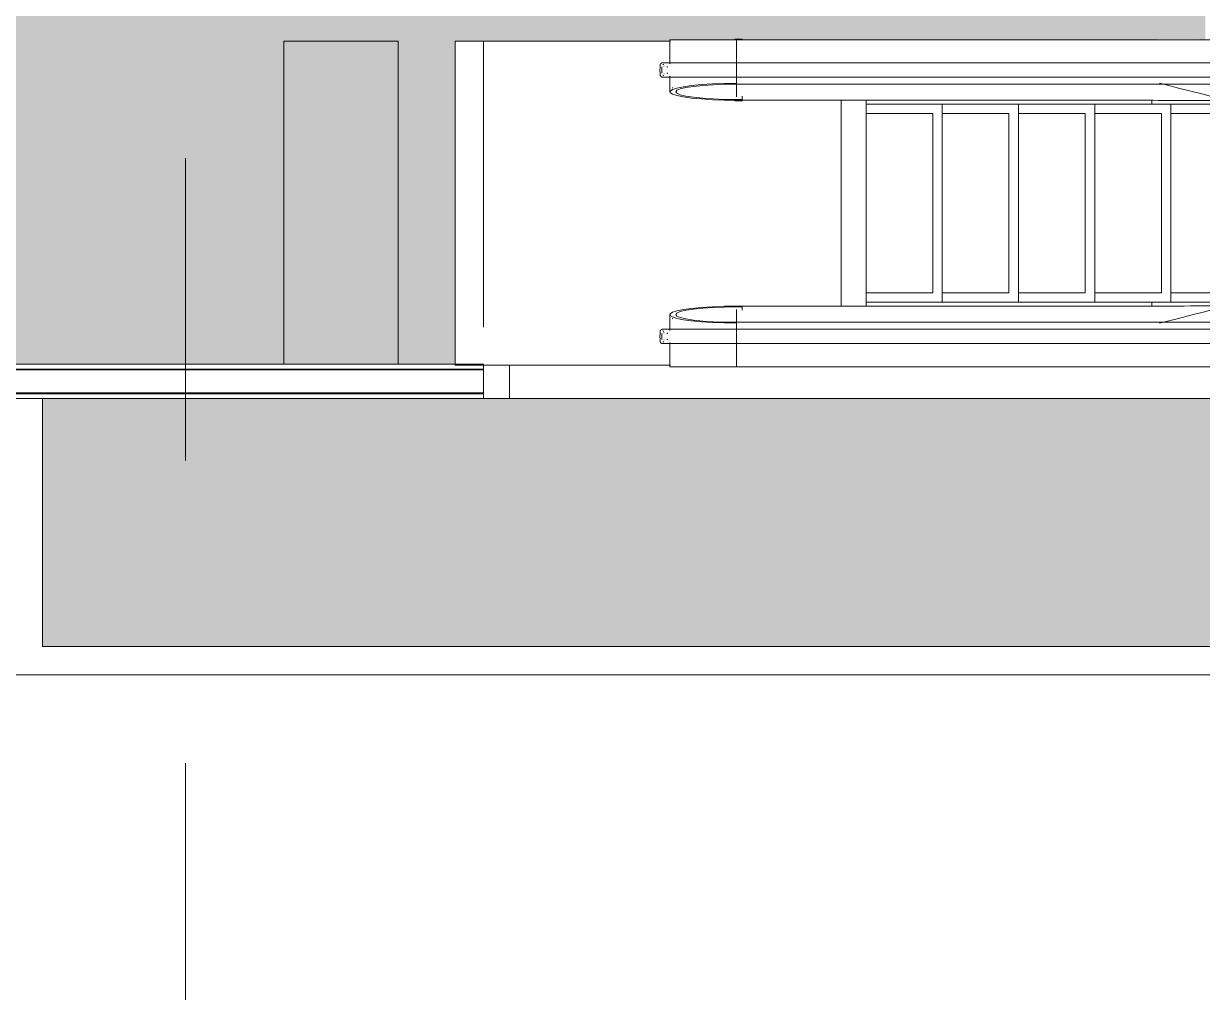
# Model space of a CAD drawing. Header units: metres. Extents: x -201 to 705, y -63 to 42.
# Drawn here: x 378.57 to 384.76, y -23.82 to -18.73 of the extents above; entities that cross this region are included whole.
import ezdxf

# ---------------------------------------------------------------- set-up
doc = ezdxf.new("R2010")
doc.units = ezdxf.units.M
doc.linetypes.add('Dash', pattern=[3, 1.5, -1.5])
doc.linetypes.add('Grid Line', pattern=[11.1125, 6.35, -1.5875, 1.5875, -1.5875])
for name, color, linetype, lineweight in [('A-----NPP', 7, 'Continuous', 9), ('A_AREA', 7, 'Continuous', 9), ('A_GRID', 7, 'Continuous', 9), ('A_HATCH', 7, 'Continuous', 9), ('A_RC', 7, 'Continuous', 9), ('A_WALL', 7, 'Continuous', 9), ('G-PLANOTM', 7, 'Continuous', 9)]:
    doc.layers.add(name, color=color, linetype=linetype, lineweight=lineweight)

# ---------------------------------------------------------------- blocks, each defined once
blk = doc.blocks.new('IC-TKN-M7-S22-000-10-A1-32-K-T-6C-200_rvt-2-_7_76 _10_76_ BİLET HOLÜ _FFL__ANAHTAR PLAN')
at = {"layer": 'A_HATCH', "true_color": 0x787878}
h = blk.add_hatch(dxfattribs=at)
h.set_pattern_fill('FP_3', color=8, style=0, pattern_type=2)
h.set_pattern_definition([(45, (0, 0), (-0.442274, 0.442274), []), (45, (0.4423, 0), (-0.442274, 0.442274), [0.31274, -0.15637])])
h.paths.add_polyline_path([(-55.3845, -22), (5.2, -22), (5.2, -20.7), (-55.75, -20.7), (-55.75, -22), (-55.386, -22)])
at = {"layer": 'A-----NPP'}
for p, q in [((-76.2895, -22.15), (-55.3845, -22.15)), ((-55.3845, -22.15), (6.65, -22.15))]:
    blk.add_line(p, q, dxfattribs=at)
at = {"layer": 'A_RC'}
blk.add_line((-53.3, -20.7), (-53.3, -20.525), dxfattribs=at)
at = {"layer": 'A_WALL', "lineweight": 18}
for p, q in [((5.2, -20.7), (-55.75, -20.7)), ((-55.75, -20.7), (-55.75, -22)), ((-55.75, -22), (5.2, -22))]:
    blk.add_line(p, q, dxfattribs=at)
blk = doc.blocks.new('D1010_30_Yürüyen Merdiven_1802mm - 4 Basamak - 18_02m - Yürüyen Merdiven_1802mm - 4 Basamak - 18_02m-3960328-_7_76 _10_76_ BİLET HOLÜ _FFL__ANAHTAR PLAN')
at = {"layer": 'G-PLANOTM'}
for p, q in [((-0.82, -15.6784), (-0.82, -16.0308)), ((-0.77, -16.0308), (-0.77, -15.6809)), ((0.17, -15.6809), (0.17, -16.0308)), ((0.22, -16.0308), (0.22, -15.6784)), ((-1.1579, -16.5336), (-1.1579, -15.7702)), ((-0.9249, -16.5336), (-0.9249, -15.7557)), ((0.3249, -15.7557), (0.3249, -16.5336)), ((0.5579, -15.7702), (0.5579, -16.5336)), ((-0.82, -16.0308), (-0.82, -16.4308)), ((-0.82, -16.0308), (-0.77, -16.0308)), ((-0.77, -16.0308), (0.17, -16.0308)), ((-0.77, -16.4308), (-0.77, -16.0809)), ((-0.77, -16.0809), (0.17, -16.0809)), ((0.17, -16.0308), (0.22, -16.0308)), ((0.17, -16.0809), (0.17, -16.4308)), ((0.22, -16.4308), (0.22, -16.0308)), ((-0.84, -16.1268), (-0.84, -16.1726)), ((-0.82, -16.1308), (-0.8399, -16.1308)), ((0.2399, -16.1308), (0.22, -16.1308)), ((0.24, -16.1731), (0.24, -16.1267)), ((-0.84, -16.2005), (-0.84, -16.5781)), ((0.24, -16.5781), (0.24, -16.2005)), ((0.22, -16.4308), (-0.82, -16.4308)), ((-0.82, -16.4308), (-0.82, -16.8308)), ((-0.82, -16.4308), (-0.77, -16.4308)), ((0.17, -16.4308), (0.22, -16.4308)), ((0.22, -16.8308), (0.22, -16.4308)), ((-0.77, -16.8308), (-0.77, -16.4809)), ((-0.77, -16.4809), (0.17, -16.4809)), ((0.17, -16.4809), (0.17, -16.8308)), ((-1.1579, -18.3109), (-1.1579, -16.5336)), ((-1.0365, -16.5336), (-1.0365, -18.3109)), ((-0.9615, -18.3109), (-0.9615, -16.5336)), ((-0.9249, -18.3109), (-0.9249, -16.5336)), ((0.3249, -16.5336), (0.3249, -18.3109)), ((0.3615, -16.5336), (0.3615, -18.3109)), ((0.4365, -18.3109), (0.4365, -16.5336)), ((0.5579, -16.5336), (0.5579, -18.3109)), ((-0.84, -18.2809), (-0.84, -16.5781)), ((-0.84, -16.5781), (-0.84, -18.2809)), ((0.24, -16.5781), (0.24, -18.2809)), ((0.24, -18.2809), (0.24, -16.5781)), ((0.22, -16.8308), (-0.82, -16.8308)), ((-0.82, -16.8308), (-0.82, -17.2308)), ((-0.82, -16.8308), (-0.77, -16.8308)), ((-0.77, -17.2308), (-0.77, -16.8809)), ((-0.77, -16.8809), (0.17, -16.8809)), ((0.17, -16.8308), (0.22, -16.8308)), ((0.17, -16.8809), (0.17, -17.2308)), ((0.22, -17.2308), (0.22, -16.8308)), ((0.22, -17.2308), (-0.82, -17.2308)), ((-0.82, -17.2308), (-0.82, -17.6308)), ((-0.82, -17.2308), (-0.77, -17.2308)), ((0.17, -17.2308), (0.22, -17.2308)), ((0.22, -17.6308), (0.22, -17.2308)), ((-0.77, -17.6308), (-0.77, -17.2809)), ((-0.77, -17.2809), (0.17, -17.2809)), ((0.17, -17.2809), (0.17, -17.6308)), ((0.24, -17.6308), (-0.84, -17.6308)), ((-0.82, -17.6308), (-0.77, -17.6308)), ((0.17, -17.6308), (0.22, -17.6308)), ((0.24, -17.7608), (-0.84, -17.7608)), ((0.24, -17.7608), (-0.84, -17.7608)), ((-1.1598, -18.2808), (-1.16, -18.2808)), ((-1.16, -18.2808), (-1.16, -18.2856)), ((-1.16, -18.3031), (-1.16, -18.2856)), ((-1.1585, -18.3031), (-1.16, -18.3031)), ((-1.16, -18.3084), (-1.16, -18.3031)), ((-1.1585, -18.2808), (-1.1583, -18.2808)), ((-1.1585, -18.2856), (-1.1585, -18.2808)), ((-1.1585, -18.2856), (-1.1585, -18.3031)), ((-1.1585, -18.3084), (-1.1585, -18.3031)), ((-1.1582, -18.2808), (-1.158, -18.2808)), ((-1.1582, -18.3193), (-1.1582, -18.2808)), ((-0.8608, -18.2809), (-0.844, -18.2809)), ((-0.8566, -18.2808), (-0.85, -18.2808)), ((-0.8501, -18.2808), (-0.8471, -18.2808)), ((-0.844, -18.2808), (-0.85, -18.2808)), ((-0.8402, -18.2809), (-0.844, -18.2809)), ((-0.844, -18.2809), (-0.844, -18.3109)), ((-0.8421, -18.2968), (-0.842, -18.2856)), ((-0.8421, -18.3102), (-0.8421, -18.2968)), ((-0.8406, -18.302), (-0.8421, -18.2968)), ((-0.8415, -18.2808), (-0.8415, -18.3109)), ((-0.8412, -18.2808), (-0.8415, -18.2808)), ((-0.8412, -18.2808), (-0.8398, -18.2808)), ((-0.8405, -18.2856), (-0.8406, -18.302)), ((-0.8406, -18.3083), (-0.8406, -18.302)), ((-0.8402, -18.3109), (-0.8402, -18.2809)), ((-0.8399, -18.2809), (-0.84, -18.2809)), ((-0.8399, -18.2809), (-0.8399, -18.3109)), ((-0.8398, -18.2808), (-0.8396, -18.2808)), ((-0.8397, -18.2808), (-0.8381, -18.2808)), ((-0.8396, -18.2808), (-0.8395, -18.2808)), ((-0.8395, -18.3193), (-0.8395, -18.2808)), ((-0.8381, -18.2808), (-0.8384, -18.2808)), ((-0.838, -18.2808), (-0.8381, -18.2808)), ((-0.838, -18.3193), (-0.838, -18.2808)), ((0.24, -18.2809), (0.2399, -18.2809)), ((0.2399, -18.3109), (0.2399, -18.2809)), ((0.24, -18.3193), (0.24, -18.2808)), ((0.24, -18.2808), (0.2415, -18.2808)), ((0.244, -18.2809), (0.2402, -18.2809)), ((0.2402, -18.2809), (0.2402, -18.3109)), ((0.2415, -18.2808), (0.2415, -18.3109)), ((0.244, -18.2808), (0.244, -18.3119)), ((0.25, -18.2808), (0.244, -18.2808)), ((0.244, -18.2809), (0.2608, -18.2809)), ((0.244, -18.3109), (0.244, -18.2809)), ((0.2471, -18.2808), (0.2501, -18.2808)), ((0.25, -18.2808), (0.2566, -18.2808)), ((0.558, -18.2808), (0.558, -18.3193)), ((-1.16, -18.3084), (-1.16, -18.3109)), ((-1.16, -18.3084), (-1.1585, -18.3084)), ((-1.16, -18.3185), (-1.16, -18.3109)), ((-1.16, -18.3185), (-1.16, -18.3193)), ((-1.1585, -18.3193), (-1.16, -18.3193)), ((-1.16, -18.3193), (-1.1598, -18.3193)), ((-1.1585, -18.3109), (-1.1585, -18.3084)), ((-1.1585, -18.3109), (-1.1585, -18.3185)), ((-1.1585, -18.3193), (-1.1585, -18.3185)), ((-1.1583, -18.3193), (-1.1585, -18.3193)), ((-1.158, -18.3193), (-1.1582, -18.3193)), ((-1.158, -18.3193), (-1.158, -18.3258)), ((-1.035, -18.3109), (-1.1579, -18.3109)), ((-1.1578, -18.3109), (-1.035, -18.3109)), ((-1.1578, -18.6594), (-1.1578, -18.3109)), ((-1.035, -18.3109), (-1.0365, -18.3109)), ((-1.0365, -18.3109), (-1.035, -18.3109)), ((-1.0255, -18.3109), (-1.0333, -18.3109)), ((-1.0333, -18.3109), (-1.0255, -18.3109)), ((-1.0123, -18.3109), (-1.0255, -18.3109)), ((-1.0255, -18.3109), (-1.0123, -18.3109)), ((-0.999, -18.3109), (-1.0123, -18.3109)), ((-1.0123, -18.3109), (-0.999, -18.3109)), ((-0.9857, -18.3109), (-0.999, -18.3109)), ((-0.999, -18.3109), (-0.9724, -18.3109)), ((-0.9724, -18.3109), (-0.9857, -18.3109)), ((-0.9646, -18.3109), (-0.9724, -18.3109)), ((-0.9724, -18.3109), (-0.9646, -18.3109)), ((-0.9629, -18.3109), (-0.9299, -18.3109)), ((-0.9615, -18.3109), (-0.9629, -18.3109)), ((-0.9299, -18.3109), (-0.9629, -18.3109)), ((-0.9629, -18.3109), (-0.9615, -18.3109)), ((-0.9286, -18.3109), (-0.9249, -18.3109)), ((-0.8585, -18.3109), (-0.9207, -18.3109)), ((-0.8608, -18.3109), (-0.9207, -18.3109)), ((-0.8406, -18.3183), (-0.8418, -18.3126)), ((-0.8398, -18.3193), (-0.8412, -18.3193)), ((-0.8406, -18.3093), (-0.8406, -18.3083)), ((-0.8403, -18.3126), (-0.839, -18.3183)), ((-0.84, -18.3109), (-0.84, -18.3308)), ((-0.84, -18.3109), (-0.84, -18.3308)), ((-0.84, -18.3258), (-0.84, -18.3193)), ((-0.8396, -18.3193), (-0.8398, -18.3193)), ((-0.8395, -18.3193), (-0.8396, -18.3193)), ((-0.8381, -18.3193), (-0.8385, -18.3193)), ((-0.8384, -18.3193), (-0.8381, -18.3193)), ((-0.8381, -18.3193), (-0.838, -18.3193)), ((0.24, -18.3308), (0.24, -18.3109)), ((0.24, -18.3308), (0.24, -18.3109)), ((0.24, -18.3143), (0.24, -18.3113)), ((0.24, -18.3143), (0.24, -18.3113)), ((0.24, -18.3258), (0.24, -18.3143)), ((0.24, -18.3193), (0.24, -18.3258)), ((0.3249, -18.3109), (0.2585, -18.3109)), ((0.3249, -18.3109), (0.2608, -18.3109)), ((0.3249, -18.3109), (0.3286, -18.3109)), ((0.3299, -18.3109), (0.3629, -18.3109)), ((0.3629, -18.3109), (0.3299, -18.3109)), ((0.3629, -18.3109), (0.3615, -18.3109)), ((0.3615, -18.3109), (0.3629, -18.3109)), ((0.3724, -18.3109), (0.3646, -18.3109)), ((0.3646, -18.3109), (0.3724, -18.3109)), ((0.3857, -18.3109), (0.3724, -18.3109)), ((0.3724, -18.3109), (0.399, -18.3109)), ((0.399, -18.3109), (0.3857, -18.3109)), ((0.4123, -18.3109), (0.399, -18.3109)), ((0.399, -18.3109), (0.4123, -18.3109)), ((0.4255, -18.3109), (0.4123, -18.3109)), ((0.4123, -18.3109), (0.4255, -18.3109)), ((0.4333, -18.3109), (0.4255, -18.3109)), ((0.4255, -18.3109), (0.4333, -18.3109)), ((0.435, -18.3109), (0.5578, -18.3109)), ((0.4365, -18.3109), (0.435, -18.3109)), ((0.5579, -18.3109), (0.435, -18.3109)), ((0.435, -18.3109), (0.4365, -18.3109)), ((0.5578, -18.3109), (0.5578, -18.6594)), ((0.558, -18.3258), (0.558, -18.3193)), ((-1.1578, -18.6594), (-1.0305, -18.6594)), ((-1.15, -18.6573), (-1.15, -19.7858)), ((-0.9674, -18.6594), (-0.8845, -18.6594)), ((-0.9068, -18.6468), (-0.9035, -18.6468)), ((0.2845, -18.6594), (0.3674, -18.6594)), ((0.3035, -18.6468), (0.3068, -18.6468)), ((0.4305, -18.6594), (0.5578, -18.6594)), ((0.55, -19.7858), (0.55, -18.6573)), ((-1.0185, -18.6907), (-1.0185, -18.6897)), ((-1.0149, -18.7019), (-0.9829, -18.7019)), ((0.3794, -18.6907), (0.3794, -18.6897)), ((0.3829, -18.7019), (0.4149, -18.7019)), ((-1.15, -19.7858), (0.55, -19.7858))]:
    blk.add_line(p, q, dxfattribs=at)
at = {"layer": 'G-PLANOTM', "flags": 128}
for points in [[(-0.9299, -16.0904), (-0.9211, -16.0559), (-0.9045, -15.9914), (-0.8879, -15.9269), (-0.8713, -15.8626), (-0.8548, -15.7984), (-0.8382, -15.7343)], [(0.2382, -15.7343), (0.2548, -15.7984), (0.2713, -15.8626), (0.2879, -15.9269), (0.3045, -15.9914), (0.3211, -16.0559), (0.3299, -16.0904)], [(-1.0365, -16.5336), (-1.0365, -16.469), (-1.0365, -16.4046), (-1.0365, -16.3403), (-1.0365, -16.2763), (-1.0365, -16.2128), (-1.0365, -16.1498), (-1.0365, -16.0873), (-1.0365, -16.0256), (-1.0365, -15.9647), (-1.0365, -15.9048), (-1.0365, -15.8458), (-1.0365, -15.7883)], [(-0.9615, -15.7883), (-0.9615, -15.8462), (-0.9615, -15.9052), (-0.9615, -15.9651), (-0.9615, -16.026), (-0.9615, -16.0878), (-0.9615, -16.1502), (-0.9615, -16.2132), (-0.9615, -16.2768), (-0.9615, -16.3407), (-0.9615, -16.405), (-0.9615, -16.4695), (-0.9615, -16.5336)], [(0.3615, -16.5336), (0.3615, -16.469), (0.3615, -16.4046), (0.3615, -16.3403), (0.3615, -16.2763), (0.3615, -16.2128), (0.3615, -16.1498), (0.3615, -16.0873), (0.3615, -16.0256), (0.3615, -15.9647), (0.3615, -15.9048), (0.3615, -15.8458), (0.3615, -15.7883)], [(0.4365, -15.7883), (0.4365, -15.8462), (0.4365, -15.9052), (0.4365, -15.9651), (0.4365, -16.026), (0.4365, -16.0878), (0.4365, -16.1502), (0.4365, -16.2132), (0.4365, -16.2768), (0.4365, -16.3407), (0.4365, -16.405), (0.4365, -16.4695), (0.4365, -16.5336)], [(-0.842, -18.2856), (-0.842, -18.2843), (-0.8419, -18.2831), (-0.8418, -18.2822), (-0.8416, -18.2814), (-0.8415, -18.2809), (-0.8413, -18.2808)], [(-0.8397, -18.2808), (-0.8399, -18.2809), (-0.8401, -18.2814), (-0.8403, -18.2822), (-0.8404, -18.2831), (-0.8405, -18.2843), (-0.8405, -18.2856)], [(-1.0365, -18.3109), (-1.0365, -18.3264), (-1.0365, -18.3419), (-1.0365, -18.3573), (-1.0365, -18.3727), (-1.0365, -18.388), (-1.0365, -18.4031), (-1.0365, -18.4181), (-1.0365, -18.4329), (-1.0365, -18.4475), (-1.0365, -18.4619), (-1.0365, -18.4761), (-1.0365, -18.49), (-1.0365, -18.5036), (-1.0365, -18.5169), (-1.0365, -18.5299), (-1.0365, -18.5425), (-1.0365, -18.5548), (-1.0365, -18.5667), (-1.0365, -18.5781), (-1.0365, -18.5891), (-1.0365, -18.5997), (-1.0365, -18.6098), (-1.0365, -18.6195), (-1.0365, -18.6286), (-1.0365, -18.6373), (-1.0365, -18.6454), (-1.0365, -18.653), (-1.0365, -18.66), (-1.0365, -18.6665), (-1.0365, -18.6724), (-1.0365, -18.6777), (-1.0365, -18.6825), (-1.0365, -18.6866), (-1.0365, -18.6902), (-1.0365, -18.6931), (-1.0365, -18.6955), (-1.0365, -18.6972), (-1.0365, -18.6983), (-1.0365, -18.6987), (-1.0365, -18.6988)], [(-0.9615, -18.6988), (-0.9615, -18.6985), (-0.9615, -18.6975), (-0.9615, -18.696), (-0.9615, -18.6938), (-0.9615, -18.691), (-0.9615, -18.6877), (-0.9615, -18.6837), (-0.9615, -18.6791), (-0.9615, -18.6739), (-0.9615, -18.6682), (-0.9615, -18.6618), (-0.9615, -18.6549), (-0.9615, -18.6475), (-0.9615, -18.6395), (-0.9615, -18.631), (-0.9615, -18.622), (-0.9615, -18.6125), (-0.9615, -18.6025), (-0.9615, -18.592), (-0.9615, -18.5811), (-0.9615, -18.5698), (-0.9615, -18.558), (-0.9615, -18.5459), (-0.9615, -18.5334), (-0.9615, -18.5205), (-0.9615, -18.5072), (-0.9615, -18.4937), (-0.9615, -18.4799), (-0.9615, -18.4658), (-0.9615, -18.4514), (-0.9615, -18.4369), (-0.9615, -18.4221), (-0.9615, -18.4072), (-0.9615, -18.3921), (-0.9615, -18.3768), (-0.9615, -18.3615), (-0.9615, -18.3461), (-0.9615, -18.3306), (-0.9615, -18.3151), (-0.9615, -18.3109)], [(-0.9287, -18.3109), (-0.928, -18.3749), (-0.9257, -18.4368), (-0.9221, -18.4944), (-0.9172, -18.5457), (-0.9111, -18.589), (-0.9042, -18.6229), (-0.8966, -18.6461), (-0.8886, -18.6579), (-0.8804, -18.6579), (-0.8724, -18.6461), (-0.8647, -18.6229), (-0.8578, -18.589), (-0.8518, -18.5457), (-0.8469, -18.4944), (-0.8432, -18.4368), (-0.841, -18.3749), (-0.8402, -18.3109)], [(-0.844, -18.3109), (-0.8448, -18.373), (-0.8471, -18.4328), (-0.8508, -18.4878), (-0.8559, -18.5361), (-0.862, -18.5757), (-0.869, -18.6052), (-0.8766, -18.6233), (-0.8845, -18.6294), (-0.8924, -18.6233), (-0.8999, -18.6052), (-0.9069, -18.5757), (-0.9131, -18.5361), (-0.9181, -18.4878), (-0.9218, -18.4328), (-0.9241, -18.373), (-0.9249, -18.3109)], [(-0.8421, -18.3102), (-0.8415, -18.3099), (-0.841, -18.3096), (-0.8406, -18.3093)], [(-0.8418, -18.3126), (-0.842, -18.3119), (-0.8421, -18.3111), (-0.8421, -18.3102)], [(-0.8406, -18.3093), (-0.8406, -18.3102), (-0.8405, -18.3112), (-0.8404, -18.3119), (-0.8403, -18.3126)], [(-0.84, -18.3193), (-0.8402, -18.3192), (-0.8404, -18.3188), (-0.8406, -18.3183)], [(-0.839, -18.3183), (-0.8389, -18.3188), (-0.8387, -18.3192), (-0.8385, -18.3193)], [(0.2402, -18.3109), (0.241, -18.3749), (0.2432, -18.4368), (0.2469, -18.4944), (0.2518, -18.5457), (0.2578, -18.589), (0.2647, -18.6229), (0.2724, -18.6461), (0.2804, -18.6579), (0.2886, -18.6579), (0.2966, -18.6461), (0.3042, -18.6229), (0.3111, -18.589), (0.3172, -18.5457), (0.3221, -18.4944), (0.3257, -18.4368), (0.328, -18.3749), (0.3287, -18.3109)], [(0.3249, -18.3109), (0.3241, -18.373), (0.3218, -18.4328), (0.3181, -18.4878), (0.3131, -18.5361), (0.3069, -18.5757), (0.2999, -18.6052), (0.2924, -18.6233), (0.2845, -18.6294), (0.2766, -18.6233), (0.269, -18.6052), (0.262, -18.5757), (0.2559, -18.5361), (0.2508, -18.4878), (0.2471, -18.4328), (0.2448, -18.373), (0.244, -18.3109)], [(0.3615, -18.3109), (0.3615, -18.3264), (0.3615, -18.3419), (0.3615, -18.3573), (0.3615, -18.3727), (0.3615, -18.388), (0.3615, -18.4031), (0.3615, -18.4181), (0.3615, -18.4329), (0.3615, -18.4475), (0.3615, -18.4619), (0.3615, -18.4761), (0.3615, -18.49), (0.3615, -18.5036), (0.3615, -18.5169), (0.3615, -18.5299), (0.3615, -18.5425), (0.3615, -18.5548), (0.3615, -18.5667), (0.3615, -18.5781), (0.3615, -18.5891), (0.3615, -18.5997), (0.3615, -18.6098), (0.3615, -18.6195), (0.3615, -18.6286), (0.3615, -18.6373), (0.3615, -18.6454), (0.3615, -18.653), (0.3615, -18.66), (0.3615, -18.6665), (0.3615, -18.6724), (0.3615, -18.6777), (0.3615, -18.6825), (0.3615, -18.6866), (0.3615, -18.6902), (0.3615, -18.6931), (0.3615, -18.6955), (0.3615, -18.6972), (0.3615, -18.6983), (0.3615, -18.6987), (0.3615, -18.6988)], [(0.4365, -18.6988), (0.4365, -18.6985), (0.4365, -18.6975), (0.4365, -18.696), (0.4365, -18.6938), (0.4365, -18.691), (0.4365, -18.6877), (0.4365, -18.6837), (0.4365, -18.6791), (0.4365, -18.6739), (0.4365, -18.6682), (0.4365, -18.6618), (0.4365, -18.6549), (0.4365, -18.6475), (0.4365, -18.6395), (0.4365, -18.631), (0.4365, -18.622), (0.4365, -18.6125), (0.4365, -18.6025), (0.4365, -18.592), (0.4365, -18.5811), (0.4365, -18.5698), (0.4365, -18.558), (0.4365, -18.5459), (0.4365, -18.5334), (0.4365, -18.5205), (0.4365, -18.5072), (0.4365, -18.4937), (0.4365, -18.4799), (0.4365, -18.4658), (0.4365, -18.4514), (0.4365, -18.4369), (0.4365, -18.4221), (0.4365, -18.4072), (0.4365, -18.3921), (0.4365, -18.3768), (0.4365, -18.3615), (0.4365, -18.3461), (0.4365, -18.3306), (0.4365, -18.3151), (0.4365, -18.3109)], [(-1.0365, -18.6988), (-1.0365, -18.6985), (-1.0365, -18.6975), (-1.0365, -18.696), (-1.0365, -18.6938), (-1.0365, -18.691), (-1.0365, -18.6877), (-1.0365, -18.6837), (-1.0365, -18.6791), (-1.0365, -18.6739), (-1.0365, -18.6682), (-1.0365, -18.6618)], [(-1.0202, -18.6614), (-1.0202, -18.6619), (-1.0202, -18.6619)], [(-1.0201, -18.6625), (-1.0201, -18.6624), (-1.0201, -18.6623), (-1.0201, -18.6622), (-1.0201, -18.6622), (-1.0202, -18.6621), (-1.0202, -18.662), (-1.0202, -18.6619)], [(-1.0149, -18.6764), (-1.0149, -18.6756), (-1.0149, -18.6748), (-1.015, -18.674), (-1.0151, -18.6732), (-1.0153, -18.6724), (-1.0154, -18.6716), (-1.0156, -18.6709), (-1.0159, -18.6701)], [(-0.982, -18.6705), (-0.9822, -18.6713), (-0.9824, -18.672), (-0.9825, -18.6728), (-0.9827, -18.6736), (-0.9828, -18.6744), (-0.9828, -18.6752), (-0.9829, -18.676), (-0.9829, -18.6764)], [(-0.9776, -18.6614), (-0.9776, -18.6619), (-0.9776, -18.6619)], [(-0.9776, -18.6619), (-0.9776, -18.662), (-0.9776, -18.6621), (-0.9776, -18.6622), (-0.9776, -18.6623), (-0.9776, -18.6624), (-0.9776, -18.6625)], [(-0.9615, -18.66), (-0.9615, -18.6665), (-0.9615, -18.6724), (-0.9615, -18.6777), (-0.9615, -18.6825), (-0.9615, -18.6866), (-0.9615, -18.6902), (-0.9615, -18.6931), (-0.9615, -18.6955), (-0.9615, -18.6972), (-0.9615, -18.6983), (-0.9615, -18.6987), (-0.9615, -18.6988)], [(0.3615, -18.6988), (0.3615, -18.6985), (0.3615, -18.6975), (0.3615, -18.696), (0.3615, -18.6938), (0.3615, -18.691), (0.3615, -18.6877), (0.3615, -18.6837), (0.3615, -18.6791), (0.3615, -18.6739), (0.3615, -18.6682), (0.3615, -18.6618)], [(0.3776, -18.6614), (0.3776, -18.6619), (0.3776, -18.6619)], [(0.3777, -18.6625), (0.3776, -18.6624), (0.3776, -18.6623), (0.3776, -18.6622), (0.3776, -18.6622), (0.3776, -18.6621), (0.3776, -18.662), (0.3776, -18.6619)], [(0.3829, -18.6764), (0.3828, -18.6756), (0.3828, -18.6748), (0.3827, -18.674), (0.3826, -18.6732), (0.3825, -18.6724), (0.3823, -18.6716), (0.3821, -18.6709), (0.3819, -18.6701)], [(0.4158, -18.6705), (0.4155, -18.6713), (0.4153, -18.672), (0.4152, -18.6728), (0.4151, -18.6736), (0.415, -18.6744), (0.4149, -18.6752), (0.4149, -18.676), (0.4149, -18.6764)], [(0.4202, -18.6619), (0.4202, -18.662), (0.4202, -18.6621), (0.4201, -18.6622), (0.4201, -18.6623), (0.4201, -18.6624), (0.4201, -18.6625)], [(0.4202, -18.6614), (0.4202, -18.6619), (0.4202, -18.6619)], [(0.4365, -18.66), (0.4365, -18.6665), (0.4365, -18.6724), (0.4365, -18.6777), (0.4365, -18.6825), (0.4365, -18.6866), (0.4365, -18.6902), (0.4365, -18.6931), (0.4365, -18.6955), (0.4365, -18.6972), (0.4365, -18.6983), (0.4365, -18.6987), (0.4365, -18.6988)], [(-1.0255, -18.7107), (-1.026, -18.7107), (-1.0265, -18.7106), (-1.027, -18.7105), (-1.0274, -18.7104), (-1.0279, -18.7103), (-1.0284, -18.7101), (-1.0288, -18.71), (-1.0293, -18.7098), (-1.0297, -18.7096), (-1.0301, -18.7094), (-1.0305, -18.7091), (-1.0309, -18.7089), (-1.0313, -18.7086), (-1.0317, -18.7083), (-1.0321, -18.708), (-1.0325, -18.7077), (-1.0328, -18.7074), (-1.0332, -18.7071), (-1.0335, -18.7067), (-1.0338, -18.7063), (-1.0341, -18.706), (-1.0344, -18.7056), (-1.0346, -18.7052), (-1.0349, -18.7048), (-1.0351, -18.7043), (-1.0353, -18.7039), (-1.0355, -18.7035), (-1.0357, -18.703), (-1.0359, -18.7026), (-1.036, -18.7021), (-1.0361, -18.7016), (-1.0362, -18.7012), (-1.0363, -18.7007), (-1.0364, -18.7002), (-1.0364, -18.6998), (-1.0365, -18.6993), (-1.0365, -18.6988), (-1.0365, -18.6988)], [(-1.0256, -18.6932), (-1.0257, -18.6933), (-1.0259, -18.6933), (-1.0261, -18.6934), (-1.0262, -18.6935), (-1.0264, -18.6936), (-1.0265, -18.6937), (-1.0267, -18.6938), (-1.0268, -18.6939), (-1.027, -18.694), (-1.0271, -18.6941), (-1.0272, -18.6943), (-1.0273, -18.6944), (-1.0275, -18.6945), (-1.0276, -18.6947), (-1.0277, -18.6948), (-1.0278, -18.695), (-1.0279, -18.6951), (-1.028, -18.6953), (-1.028, -18.6954), (-1.0281, -18.6956), (-1.0282, -18.6958), (-1.0282, -18.6959), (-1.0283, -18.6961), (-1.0283, -18.6963), (-1.0284, -18.6965), (-1.0284, -18.6966), (-1.0284, -18.6968), (-1.0285, -18.697), (-1.0285, -18.6972), (-1.0285, -18.6974), (-1.0285, -18.6974)], [(-0.999, -18.7119), (-1.011, -18.7117), (-1.023, -18.7109), (-1.0255, -18.7107)], [(-1.0185, -18.691), (-1.0185, -18.691), (-1.0185, -18.6911), (-1.0185, -18.6912), (-1.0185, -18.6913), (-1.0186, -18.6913), (-1.0186, -18.6914), (-1.0186, -18.6915), (-1.0186, -18.6916), (-1.0186, -18.6916), (-1.0187, -18.6917), (-1.0187, -18.6918), (-1.0187, -18.6919), (-1.0188, -18.6919), (-1.0188, -18.692), (-1.0189, -18.6921), (-1.0189, -18.6921), (-1.019, -18.6922), (-1.019, -18.6922)], [(-1.0185, -18.6905), (-1.0185, -18.6909), (-1.0185, -18.691)], [(-0.9724, -18.7107), (-0.9844, -18.7115), (-0.9964, -18.7119), (-0.999, -18.7119)], [(-0.9794, -18.6894), (-0.9794, -18.6905), (-0.9794, -18.6909), (-0.9794, -18.691)], [(-0.9789, -18.6923), (-0.979, -18.6923), (-0.979, -18.6922), (-0.9791, -18.6921), (-0.9791, -18.6921), (-0.9791, -18.692), (-0.9792, -18.6919), (-0.9792, -18.6919), (-0.9793, -18.6918), (-0.9793, -18.6917), (-0.9793, -18.6917), (-0.9793, -18.6916), (-0.9794, -18.6915), (-0.9794, -18.6914), (-0.9794, -18.6914), (-0.9794, -18.6913), (-0.9794, -18.6912), (-0.9794, -18.6911), (-0.9794, -18.6911), (-0.9794, -18.691), (-0.9794, -18.691)], [(-0.9695, -18.6974), (-0.9695, -18.6972), (-0.9695, -18.697), (-0.9695, -18.6969), (-0.9695, -18.6967), (-0.9696, -18.6965), (-0.9696, -18.6963), (-0.9697, -18.6962), (-0.9697, -18.696), (-0.9698, -18.6958), (-0.9698, -18.6956), (-0.9699, -18.6955), (-0.97, -18.6953), (-0.9701, -18.6952), (-0.9702, -18.695), (-0.9703, -18.6949), (-0.9704, -18.6947), (-0.9705, -18.6946), (-0.9706, -18.6944), (-0.9707, -18.6943), (-0.9708, -18.6942), (-0.971, -18.694), (-0.9711, -18.6939), (-0.9713, -18.6938), (-0.9714, -18.6937), (-0.9716, -18.6936), (-0.9717, -18.6935), (-0.9719, -18.6934), (-0.972, -18.6933), (-0.9722, -18.6933), (-0.9724, -18.6932), (-0.9725, -18.6931), (-0.9727, -18.6931)], [(-0.9615, -18.6988), (-0.9615, -18.6992), (-0.9615, -18.6997), (-0.9616, -18.7002), (-0.9616, -18.7007), (-0.9617, -18.7012), (-0.9618, -18.7016), (-0.962, -18.7021), (-0.9621, -18.7025), (-0.9623, -18.703), (-0.9624, -18.7034), (-0.9626, -18.7039), (-0.9628, -18.7043), (-0.9631, -18.7047), (-0.9633, -18.7051), (-0.9636, -18.7055), (-0.9639, -18.7059), (-0.9642, -18.7063), (-0.9645, -18.7067), (-0.9648, -18.707), (-0.9651, -18.7074), (-0.9655, -18.7077), (-0.9658, -18.708), (-0.9662, -18.7083), (-0.9666, -18.7086), (-0.967, -18.7089), (-0.9674, -18.7091), (-0.9678, -18.7094), (-0.9683, -18.7096), (-0.9687, -18.7098), (-0.9691, -18.71), (-0.9696, -18.7101), (-0.97, -18.7103), (-0.9705, -18.7104), (-0.971, -18.7105), (-0.9714, -18.7106), (-0.9719, -18.7107), (-0.9724, -18.7107), (-0.9724, -18.7107)], [(0.3724, -18.7107), (0.3719, -18.7107), (0.3715, -18.7106), (0.371, -18.7105), (0.3705, -18.7104), (0.3701, -18.7103), (0.3696, -18.7101), (0.3692, -18.71), (0.3687, -18.7098), (0.3683, -18.7096), (0.3679, -18.7094), (0.3674, -18.7091), (0.367, -18.7089), (0.3666, -18.7086), (0.3662, -18.7083), (0.3659, -18.708), (0.3655, -18.7077), (0.3651, -18.7074), (0.3648, -18.7071), (0.3645, -18.7067), (0.3642, -18.7063), (0.3639, -18.706), (0.3636, -18.7056), (0.3633, -18.7052), (0.3631, -18.7048), (0.3629, -18.7043), (0.3626, -18.7039), (0.3624, -18.7035), (0.3623, -18.703), (0.3621, -18.7026), (0.362, -18.7021), (0.3618, -18.7016), (0.3617, -18.7012), (0.3616, -18.7007), (0.3616, -18.7002), (0.3615, -18.6998), (0.3615, -18.6993), (0.3615, -18.6988), (0.3615, -18.6988)], [(0.3727, -18.6931), (0.3726, -18.6931), (0.3724, -18.6932), (0.3722, -18.6933), (0.3721, -18.6933), (0.3719, -18.6934), (0.3717, -18.6935), (0.3716, -18.6936), (0.3714, -18.6937), (0.3713, -18.6938), (0.3712, -18.6939), (0.371, -18.694), (0.3709, -18.6941), (0.3708, -18.6943), (0.3706, -18.6944), (0.3705, -18.6945), (0.3704, -18.6947), (0.3703, -18.6948), (0.3702, -18.695), (0.3701, -18.6951), (0.37, -18.6953), (0.3699, -18.6954), (0.3699, -18.6956), (0.3698, -18.6958), (0.3697, -18.6959), (0.3697, -18.6961), (0.3696, -18.6963), (0.3696, -18.6965), (0.3695, -18.6966), (0.3695, -18.6968), (0.3695, -18.697), (0.3695, -18.6972), (0.3695, -18.6974), (0.3695, -18.6974)], [(0.399, -18.7119), (0.387, -18.7117), (0.375, -18.7109), (0.3724, -18.7107)], [(0.3794, -18.691), (0.3794, -18.691), (0.3794, -18.6911), (0.3794, -18.6912), (0.3794, -18.6913), (0.3794, -18.6913), (0.3794, -18.6914), (0.3794, -18.6915), (0.3794, -18.6916), (0.3793, -18.6916), (0.3793, -18.6917), (0.3793, -18.6918), (0.3792, -18.6919), (0.3792, -18.6919), (0.3792, -18.692), (0.3791, -18.6921), (0.3791, -18.6921), (0.379, -18.6922), (0.379, -18.6922), (0.3789, -18.6923)], [(0.3794, -18.6905), (0.3794, -18.6909), (0.3794, -18.691)], [(0.4255, -18.7107), (0.4136, -18.7115), (0.4016, -18.7119), (0.399, -18.7119)], [(0.4185, -18.6894), (0.4185, -18.6905), (0.4185, -18.6909), (0.4185, -18.691)], [(0.419, -18.6922), (0.4189, -18.6921), (0.4189, -18.6921), (0.4188, -18.692), (0.4188, -18.6919), (0.4187, -18.6919), (0.4187, -18.6918), (0.4187, -18.6917), (0.4187, -18.6917), (0.4186, -18.6916), (0.4186, -18.6915), (0.4186, -18.6914), (0.4186, -18.6914), (0.4185, -18.6913), (0.4185, -18.6912), (0.4185, -18.6911), (0.4185, -18.6911), (0.4185, -18.691), (0.4185, -18.691)], [(0.4365, -18.6988), (0.4365, -18.6992), (0.4364, -18.6997), (0.4364, -18.7002), (0.4363, -18.7007), (0.4362, -18.7012), (0.4361, -18.7016), (0.436, -18.7021), (0.4359, -18.7025), (0.4357, -18.703), (0.4355, -18.7034), (0.4353, -18.7039), (0.4351, -18.7043), (0.4349, -18.7047), (0.4347, -18.7051), (0.4344, -18.7055), (0.4341, -18.7059), (0.4338, -18.7063), (0.4335, -18.7067), (0.4332, -18.707), (0.4328, -18.7074), (0.4325, -18.7077), (0.4321, -18.708), (0.4318, -18.7083), (0.4314, -18.7086), (0.431, -18.7089), (0.4306, -18.7091), (0.4301, -18.7094), (0.4297, -18.7096), (0.4293, -18.7098), (0.4288, -18.71), (0.4284, -18.7101), (0.4279, -18.7103), (0.4275, -18.7104), (0.427, -18.7105), (0.4265, -18.7106), (0.426, -18.7107), (0.4256, -18.7107), (0.4255, -18.7107)], [(0.4285, -18.6974), (0.4285, -18.6972), (0.4285, -18.697), (0.4285, -18.6969), (0.4284, -18.6967), (0.4284, -18.6965), (0.4284, -18.6963), (0.4283, -18.6962), (0.4283, -18.696), (0.4282, -18.6958), (0.4281, -18.6956), (0.4281, -18.6955), (0.428, -18.6953), (0.4279, -18.6952), (0.4278, -18.695), (0.4277, -18.6949), (0.4276, -18.6947), (0.4275, -18.6946), (0.4274, -18.6944), (0.4272, -18.6943), (0.4271, -18.6942), (0.427, -18.694), (0.4269, -18.6939), (0.4267, -18.6938), (0.4266, -18.6937), (0.4264, -18.6936), (0.4263, -18.6935), (0.4261, -18.6934), (0.4259, -18.6933), (0.4258, -18.6933), (0.4256, -18.6932)]]:
    blk.add_lwpolyline(points, dxfattribs=at)
at = {"layer": 'G-PLANOTM'}
for centre, start, end in [((-1.153, -18.3258), 180, 195), ((-0.845, -18.3258), 345, 0), ((0.245, -18.3258), 180, 214.17975), ((0.245, -18.3258), 180, 195), ((0.553, -18.3258), 345.46568, 0)]:
    blk.add_arc(centre, 0.005, start, end, dxfattribs=at)
for points, knots in [([(-0.84, -16.2024), (-0.8399, -16.1322), (-0.8395, -15.9706), (-0.8387, -15.8177), (-0.8382, -15.7343)], [-0.5833333, -0.5833333, -0.5833333, -0.5833333, -0.3333333, 0, 0, 0, 0]), ([(0.2382, -15.7343), (0.2387, -15.8177), (0.2395, -15.9706), (0.2399, -16.1322), (0.24, -16.2024)], [-1, -1, -1, -1, -0.6666667, -0.4166667, -0.4166667, -0.4166667, -0.4166667])]:
    blk.add_open_spline(points, degree=3, knots=knots, dxfattribs=at)
for points in [[(-0.8401, -16.3314), (-0.8401, -16.3258), (-0.8401, -16.3201), (-0.8401, -16.3145)], [(0.2401, -16.3145), (0.2401, -16.3201), (0.2401, -16.3258), (0.2401, -16.3314)], [(-0.8401, -16.4615), (-0.8401, -16.4547), (-0.8401, -16.448), (-0.8401, -16.4412)], [(0.2401, -16.4412), (0.2401, -16.448), (0.2401, -16.4547), (0.2401, -16.4615)]]:
    blk.add_open_spline(points, degree=3, dxfattribs=at)
blk = doc.blocks.new('D2030_10_U Kanal Ekipmanı - U Kanal Ekipmanı-3768920-_7_76 _10_76_ BİLET HOLÜ _FFL__ANAHTAR PLAN')
at = {"layer": 'G-PLANOTM'}
for p, q in [((-0.18, 0), (-0.18, 12.3122)), ((-0.18, 12.3122), (-0.155, 12.3122)), ((-0.155, 0), (-0.155, 12.3122)), ((-0.155, 12.3122), (-0.15, 12.3122)), ((-0.15, 0), (-0.15, 12.3122)), ((-0.15, 12.3122), (-0.03, 12.3122)), ((-0.03, 0), (-0.03, 12.3122)), ((-0.03, 12.3122), (-0.025, 12.3122)), ((-0.025, 12.3122), (0, 12.3122)), ((-0.025, 12.3122), (-0.025, 0)), ((0, 9.9), (0, 10))]:
    blk.add_line(p, q, dxfattribs=at)

msp = doc.modelspace()

# ---------------------------------------------------------------- hatches: boundary and pattern name
at = {"layer": 'A_AREA', "true_color": 0xc7ebcc}
h = msp.add_hatch(color=254, dxfattribs=at)
h.paths.add_polyline_path([(354.5389, -20.7), (357.8356, -20.7), (357.8356, -20.52), (366.2745, -20.52), (366.2745, -19.7), (367.2245, -19.7), (367.2245, -19.6612), (367.2473, -19.6612), (367.2473, -19.7), (368.6745, -19.7), (368.6745, -20.52), (380.8395, -20.52), (380.8395, -18.825), (381.9674, -18.825), (381.9674, -18.8172), (384.7445, -18.814), (384.7445, -16.6329), (381.9674, -16.6327), (381.9674, -16.625), (380.8395, -16.625), (380.8395, -14.925), (380.9867, -14.925), (380.9867, -14.79), (378.6745, -14.79), (378.6745, -12.25), (377.0745, -12.25), (377.0745, -11.55), (370.1745, -11.55), (370.1745, -12.25), (368.6745, -12.25), (368.6698, -11.55), (361.1745, -11.55), (361.1745, -11.5888), (361.1517, -11.5888), (361.1517, -11.55), (360.1745, -11.55), (360.1745, -12.25), (358.6745, -12.25), (358.6745, -11.35), (359.9745, -11.3484), (359.9745, -5.65), (358.6745, -5.65), (358.6745, -5.2), (358.4534, -5.2), (358.4534, -5.6845), (358.4344, -5.7036), (358.4104, -5.7036), (358.3812, -5.6845), (358.2748, -5.5492), (358.2693, -5.5258), (358.2673, -5.427), (358.2184, -5.4946), (358.2058, -5.4916), (358.1959, -5.4796), (358.1969, -5.4719), (358.2693, -5.3585), (358.2693, -5.2146), (357.6978, -5.2091), (357.6978, -5.2), (357.5534, -5.2), (357.5534, -5.6845), (357.5344, -5.7036), (357.5104, -5.7036), (357.4812, -5.6845), (357.3748, -5.5492), (357.3693, -5.5085), (357.3673, -5.427), (357.3184, -5.4946), (357.3058, -5.4916), (357.2959, -5.4796), (357.2969, -5.4719), (357.3693, -5.3585), (357.3693, -5.2146), (356.7978, -5.2091), (356.7978, -5.2), (356.6534, -5.2), (356.6534, -5.6845), (356.6344, -5.7036), (356.6104, -5.7036), (356.5812, -5.6845), (356.4748, -5.5492), (356.4693, -5.5258), (356.4673, -5.427), (356.4184, -5.4946), (356.4058, -5.4916), (356.3959, -5.4796), (356.3969, -5.4719), (356.4693, -5.3585), (356.4693, -5.2146), (355.8978, -5.2091), (355.8978, -5.2), (355.7534, -5.2), (355.7534, -5.6845), (355.7344, -5.7036), (355.7104, -5.7036), (355.6812, -5.6845), (355.5748, -5.5492), (355.5693, -5.5258), (355.5673, -5.427), (355.5184, -5.4946), (355.5058, -5.4916), (355.4959, -5.4796), (355.4969, -5.4719), (355.5693, -5.3585), (355.5693, -5.2146), (354.9978, -5.2091), (354.9978, -5.2), (354.8534, -5.2), (354.8523, -5.6857), (354.8344, -5.7036), (354.8104, -5.7036), (354.7812, -5.6845), (354.6748, -5.5492), (354.6693, -5.5258), (354.6673, -5.427), (354.6184, -5.4946), (354.6058, -5.4916), (354.5959, -5.4796), (354.5969, -5.4719), (354.6693, -5.3585), (354.6693, -5.2146), (354.0978, -5.2091), (354.0978, -5.2), (353.9534, -5.2057), (353.9534, -5.6845), (353.9344, -5.7036), (353.9104, -5.7036), (353.8812, -5.6845), (353.7748, -5.5492), (353.7693, -5.5258), (353.7673, -5.427), (353.7184, -5.4946), (353.7058, -5.4916), (353.6959, -5.4796), (353.6969, -5.4719), (353.7693, -5.3585), (353.7693, -5.2146), (353.1978, -5.2091), (353.1978, -5.2), (353.0534, -5.2057), (353.0534, -5.6845), (353.0344, -5.7036), (353.0104, -5.7036), (352.9812, -5.6845), (352.8748, -5.5492), (352.8693, -5.5258), (352.8673, -5.427), (352.8184, -5.4946), (352.8058, -5.4916), (352.7959, -5.4796), (352.7969, -5.4719), (352.8693, -5.3506), (352.8693, -5.2146), (352.2978, -5.2091), (352.2978, -5.2), (352.1534, -5.2057), (352.1534, -5.6845), (352.1344, -5.7036), (352.1104, -5.7036), (352.0812, -5.6845), (351.9748, -5.5492), (351.9693, -5.5258), (351.9673, -5.427), (351.9184, -5.4946), (351.9058, -5.4916), (351.8959, -5.4796), (351.8969, -5.4719), (351.9693, -5.3585), (351.9693, -5.2146), (351.3978, -5.2091), (351.3978, -5.2), (351.2534, -5.2057), (351.2534, -5.6845), (351.2344, -5.7036), (351.2104, -5.7036), (351.1812, -5.6845), (351.0748, -5.5492), (351.0693, -5.5258), (351.0673, -5.427), (351.0184, -5.4946), (351.0058, -5.4916), (350.9959, -5.4796), (350.9969, -5.4719), (351.0693, -5.3585), (351.0693, -5.2146), (350.4978, -5.2091), (350.4978, -5.2), (350.1745, -5.2), (350.1745, -5.65), (348.6745, -5.65), (348.6745, -5.2), (348.3512, -5.2057), (348.3512, -5.2146), (347.7797, -5.2191), (347.7815, -5.3612), (347.8521, -5.482), (347.8432, -5.4916), (347.8275, -5.4942), (347.8206, -5.488), (347.7797, -5.4239), (347.7742, -5.5492), (347.7634, -5.5707), (347.6604, -5.6934), (347.6386, -5.7036), (347.6146, -5.7036), (347.5956, -5.6845), (347.5956, -5.2), (347.4512, -5.2057), (347.4512, -5.2146), (346.8797, -5.2191), (346.8815, -5.3612), (346.9521, -5.482), (346.9432, -5.4916), (346.9275, -5.4942), (346.9206, -5.488), (346.8797, -5.4239), (346.8742, -5.5492), (346.8634, -5.5707), (346.7604, -5.6934), (346.7386, -5.7036), (346.7146, -5.7036), (346.6956, -5.6845), (346.6956, -5.2), (346.5512, -5.2057), (346.5512, -5.2146), (345.9797, -5.2191), (345.9815, -5.3612), (346.0521, -5.482), (346.0432, -5.4916), (346.0275, -5.4942), (346.0206, -5.488), (345.9797, -5.4239), (345.9742, -5.5492), (345.9634, -5.5707), (345.8604, -5.6934), (345.8386, -5.7036), (345.8146, -5.7036), (345.7956, -5.6845), (345.7956, -5.2), (345.6512, -5.2057), (345.6512, -5.2146), (345.0797, -5.2191), (345.0815, -5.3612), (345.1521, -5.482), (345.1432, -5.4916), (345.1275, -5.4942), (345.1206, -5.488), (345.0797, -5.4239), (345.0742, -5.5492), (345.0634, -5.5707), (344.9604, -5.6934), (344.9386, -5.7036), (344.9146, -5.7036), (344.8956, -5.6845), (344.8956, -5.2), (344.7512, -5.2057), (344.7512, -5.2146), (344.1797, -5.2191), (344.1815, -5.3612), (344.2521, -5.482), (344.2432, -5.4916), (344.2275, -5.4942), (344.2206, -5.488), (344.1797, -5.4239), (344.1742, -5.5492), (344.1634, -5.5707), (344.0604, -5.6934), (344.0386, -5.7036), (344.0146, -5.7036), (343.9956, -5.6845), (343.9956, -5.2), (343.8512, -5.2057), (343.8512, -5.2146), (343.2797, -5.2191), (343.2815, -5.3612), (343.3521, -5.482), (343.3432, -5.4916), (343.3275, -5.4942), (343.3206, -5.488), (343.2797, -5.4239), (343.2742, -5.5492), (343.2634, -5.5707), (343.1604, -5.6934), (343.1386, -5.7036), (343.1146, -5.7036), (343.0956, -5.6845), (343.0956, -5.2), (342.9512, -5.2057), (342.9512, -5.2146), (342.3797, -5.2191), (342.3815, -5.3612), (342.4521, -5.482), (342.4432, -5.4916), (342.4275, -5.4942), (342.4206, -5.488), (342.3797, -5.4239), (342.3742, -5.5492), (342.3634, -5.5707), (342.2604, -5.6934), (342.2386, -5.7036), (342.2146, -5.7036), (342.1956, -5.6845), (342.1956, -5.2), (342.0512, -5.2057), (342.0512, -5.2146), (341.4797, -5.2191), (341.4815, -5.3612), (341.5521, -5.482), (341.5413, -5.4927), (341.5275, -5.4942), (341.5206, -5.488), (341.4797, -5.4239), (341.4742, -5.5492), (341.4536, -5.5823), (341.3604, -5.6934), (341.3386, -5.7036), (341.3146, -5.7036), (341.2956, -5.6845), (341.2956, -5.2), (341.1512, -5.2057), (341.1512, -5.2146), (340.5797, -5.2191), (340.5815, -5.3612), (340.6521, -5.482), (340.6432, -5.4916), (340.6275, -5.4942), (340.6206, -5.488), (340.5797, -5.4239), (340.5742, -5.5492), (340.5634, -5.5707), (340.4604, -5.6934), (340.4386, -5.7036), (340.4146, -5.7036), (340.3956, -5.6845), (340.3956, -5.2), (340.1745, -5.2), (340.1745, -5.65), (338.6745, -5.65), (338.6745, -5.2), (338.3589, -5.2), (338.3589, -5.6845), (338.3399, -5.7036), (338.3159, -5.7036), (338.2867, -5.6845), (338.1803, -5.5492), (338.1748, -5.5258), (338.1748, -5.2), (337.0064, -5.2), (337.0064, -5.6845), (336.9873, -5.7036), (336.9634, -5.7036), (336.9341, -5.6845), (336.8278, -5.5492), (336.8222, -5.5258), (336.8222, -5.2), (336.4615, -5.2), (336.4459, -5.219), (335.5554, -5.2151), (335.5466, -5.2049), (335.5466, -5.2), (335.5282, -5.2), (335.521, -5.219), (335.5194, -5.2211), (335.4984, -5.2298), (335.4906, -5.2288), (335.47, -5.2045), (335.4696, -5.2), (335.3785, -5.2048), (335.3745, -5.2412), (334.5157, -5.2412), (334.5145, -11.44), (330.1745, -11.44), (330.1745, -12.25), (310.1745, -12.25), (310.1745, -14.7), (310.3745, -14.7), (310.3745, -14.8), (311.3745, -14.8), (311.3745, -14.7), (315.3745, -14.7), (315.3745, -14.8), (316.3745, -14.8), (316.3745, -14.7), (329.8414, -14.7), (329.8414, -16.43), (329.8264, -16.43), (329.8264, -16.66), (328.6985, -16.66), (328.6985, -16.6677), (326.2708, -16.6725), (326.2714, -18.6), (326.3314, -18.6), (326.3314, -16.8), (326.6314, -16.8), (326.6314, -18.6), (329.8264, -18.6), (329.8264, -20.52), (341.1745, -20.52), (341.1745, -17.7), (341.1995, -17.7), (341.1995, -20.7), (341.2745, -20.7), (341.2745, -17.7), (347.5745, -17.7), (347.5745, -20.7), (347.6495, -20.7), (347.6495, -17.7), (347.6745, -17.7), (347.6745, -20.52), (351.472, -20.52), (351.472, -20.7), (352.8059, -20.7)])
h.paths.add_polyline_path([(384.4145, -18.65), (384.4145, -16.8), (384.7145, -16.8), (384.7145, -18.65), (384.4333, -18.65)])
h.paths.add_polyline_path([(326.6064, -18.6), (326.6064, -18.575), (326.3564, -18.575), (326.3564, -18.6)])
h.paths.add_polyline_path([(384.4395, -18.575), (384.6895, -18.575), (384.6895, -18.5277), (384.4395, -18.5277), (384.4395, -18.5724)])
h.paths.add_polyline_path([(326.3564, -18.525), (326.6064, -18.525), (326.6064, -18.475), (326.3564, -18.475)])
h.paths.add_polyline_path([(384.6895, -18.4777), (384.6895, -18.4305), (384.4395, -18.4305), (384.4395, -18.4777)])
h.paths.add_polyline_path([(326.6064, -18.425), (326.6064, -18.375), (326.3564, -18.375), (326.3564, -18.425)])
h.paths.add_polyline_path([(384.4395, -18.3805), (384.6895, -18.3805), (384.6895, -18.3333), (384.4395, -18.3333)])
h.paths.add_polyline_path([(326.3564, -18.325), (326.6064, -18.325), (326.6064, -18.275), (326.3564, -18.275)])
h.paths.add_polyline_path([(384.6895, -18.2833), (384.6895, -18.2361), (384.4395, -18.2361), (384.4395, -18.2833)])
h.paths.add_polyline_path([(326.5164, -18.225), (326.6064, -18.225), (326.6064, -18.175), (326.3564, -18.175), (326.3564, -18.225)])
h.paths.add_polyline_path([(384.4395, -18.1861), (384.6895, -18.1861), (384.6895, -18.1388), (384.4395, -18.1388), (384.4395, -18.1709)])
h.paths.add_polyline_path([(326.6064, -18.125), (326.6064, -18.075), (326.3564, -18.075), (326.3564, -18.125), (326.5979, -18.125)])
h.paths.add_polyline_path([(384.4395, -18.0888), (384.6895, -18.0888), (384.6874, -18.0416), (384.4395, -18.0416)])
h.paths.add_polyline_path([(326.5722, -18.025), (326.6064, -18.025), (326.6064, -17.975), (326.3564, -17.975), (326.3564, -18.025)])
h.paths.add_polyline_path([(384.4395, -17.9916), (384.6895, -17.9916), (384.6895, -17.9444), (384.4395, -17.9444), (384.4395, -17.9764)])
h.paths.add_polyline_path([(326.3564, -17.925), (326.6064, -17.925), (326.6064, -17.875), (326.3564, -17.875)])
h.paths.add_polyline_path([(381.0645, -17.9), (381.0645, -17.6), (381.0705, -17.6052), (381.0705, -17.9)])
h.paths.add_polyline_path([(381.7785, -17.9), (381.7785, -17.6), (381.7845, -17.6), (381.7845, -17.9)])
h.paths.add_polyline_path([(329.5954, -17.9), (329.5954, -17.6), (329.6014, -17.6), (329.6014, -17.9)])
h.paths.add_polyline_path([(328.8814, -17.9), (328.8814, -17.6), (328.8874, -17.605), (328.8874, -17.9)])
h.paths.add_polyline_path([(384.5413, -17.8944), (384.6895, -17.8944), (384.6895, -17.8472), (384.4395, -17.8472), (384.4395, -17.8944), (384.4598, -17.8944)])
h.paths.add_polyline_path([(326.6064, -17.825), (326.6064, -17.775), (326.3564, -17.775), (326.3564, -17.825), (326.5208, -17.825)])
h.paths.add_polyline_path([(384.4839, -17.7972), (384.6895, -17.7972), (384.6895, -17.75), (384.4395, -17.75), (384.4449, -17.7972)])
h.paths.add_polyline_path([(326.6064, -17.725), (326.6064, -17.675), (326.3564, -17.675), (326.3564, -17.725), (326.4951, -17.725)])
h.paths.add_polyline_path([(384.4395, -17.7), (384.6895, -17.7), (384.6895, -17.6527), (384.4395, -17.6527)])
h.paths.add_polyline_path([(347.491, -17.625), (346.7945, -17.625), (346.7945, -17.6), (347.5745, -17.6), (347.572, -17.625)])
h.paths.add_polyline_path([(341.4745, -17.625), (341.2745, -17.625), (341.2745, -17.6), (342.0745, -17.6), (342.0745, -17.625), (341.5413, -17.625)])
h.paths.add_polyline_path([(344.2151, -17.625), (343.6745, -17.625), (343.6745, -17.6), (344.2745, -17.6), (344.2715, -17.625), (344.2181, -17.625)])
h.paths.add_polyline_path([(344.5775, -17.625), (344.5745, -17.625), (344.5775, -17.6), (345.1945, -17.6), (345.1945, -17.625), (344.6309, -17.625)])
h.paths.add_polyline_path([(326.6064, -17.625), (326.6064, -17.575), (326.3564, -17.575), (326.3564, -17.625), (326.4694, -17.625)])
h.paths.add_polyline_path([(384.5321, -17.6027), (384.6895, -17.6027), (384.6895, -17.5555), (384.4395, -17.5555), (384.4395, -17.6027)])
h.paths.add_polyline_path([(326.3564, -17.525), (326.6064, -17.525), (326.6064, -17.475), (326.3564, -17.475)])
h.paths.add_polyline_path([(384.5562, -17.5055), (384.6895, -17.5055), (384.6895, -17.4583), (384.4395, -17.4583), (384.4395, -17.5055)])
h.paths.add_polyline_path([(326.418, -17.425), (326.6064, -17.425), (326.6064, -17.375), (326.3564, -17.375), (326.3564, -17.425)])
h.paths.add_polyline_path([(384.6895, -17.4083), (384.6895, -17.3611), (384.4395, -17.3611), (384.4395, -17.4083), (384.5803, -17.4083)])
h.paths.add_polyline_path([(326.3564, -17.325), (326.6064, -17.325), (326.6064, -17.275), (326.3564, -17.275), (326.3564, -17.2875)])
h.paths.add_polyline_path([(384.6895, -17.3111), (384.6895, -17.2638), (384.4395, -17.2638), (384.4395, -17.3111), (384.6044, -17.3111)])
h.paths.add_polyline_path([(326.6064, -17.225), (326.6064, -17.175), (326.3564, -17.175), (326.3564, -17.225), (326.3666, -17.225)])
h.paths.add_polyline_path([(384.6895, -17.2138), (384.6895, -17.1666), (384.4395, -17.1666), (384.4395, -17.2138), (384.6285, -17.2138)])
h.paths.add_polyline_path([(326.6064, -17.125), (326.6064, -17.075), (326.3564, -17.075), (326.3564, -17.125)])
h.paths.add_polyline_path([(384.6526, -17.1166), (384.6895, -17.1166), (384.6895, -17.0694), (384.4395, -17.075), (384.4395, -17.1166)])
h.paths.add_polyline_path([(326.5564, -17.025), (326.6064, -17.025), (326.6064, -16.975), (326.3564, -16.975), (326.3564, -17.025), (326.4064, -17.025)])
h.paths.add_polyline_path([(384.4395, -17.0194), (384.6895, -17.0194), (384.6884, -16.9722), (384.4395, -16.9722)])
h.paths.add_polyline_path([(326.6064, -16.925), (326.6064, -16.875), (326.3564, -16.875), (326.3564, -16.925), (326.5064, -16.925)])
h.paths.add_polyline_path([(384.5367, -16.9222), (384.6895, -16.9222), (384.6895, -16.875), (384.4395, -16.8776), (384.4395, -16.9222), (384.5153, -16.9222)])
h.paths.add_polyline_path([(348.6745, -12.25), (348.6745, -11.35), (350.1745, -11.35), (350.1745, -12.25)])
h.paths.add_polyline_path([(338.9418, -12.25), (338.6745, -12.25), (338.6745, -11.35), (340.1745, -11.35), (340.1745, -12.25), (339.7314, -12.25)])
h.paths.add_polyline_path([(330.1745, -5.56), (334.4345, -5.5583), (334.4345, -5.2), (330.1745, -5.2), (330.1745, -5.3612)])
at = {"layer": 'A_HATCH', "true_color": 0x787878}
h = msp.add_hatch(dxfattribs=at)
h.set_pattern_fill('FP_26', color=8, style=0, pattern_type=2)
h.set_pattern_definition([(90, (348.0845, -12.95), (-2.1, 1e-16), [0.4, -1.2]), (90, (348.3845, -12.95), (-2.1, 1e-16), [0.4, -1.2]), (180, (348.3845, -12.55), (-2e-16, -1.6), [0.3, -1.8]), (90, (348.0845, -12.55), (-2.1, 1e-16), [1.2, -0.4]), (180, (348.3845, -12.55), (-2e-16, -1.6), [0.3, -1.8]), (90, (348.3845, -12.55), (-2.1, 1e-16), [1.2, -0.4]), (180, (348.6845, -12.35), (-2e-16, -1.6), [0.3, -1.8]), (90, (348.6845, -12.35), (-2.1, 1e-16), [0.6, -1]), (180, (348.6845, -11.75), (-2e-16, -1.6), [0.3, -1.8]), (180, (348.6845, -11.75), (-2e-16, -1.6), [0.3, -1.8]), (90, (348.6845, -11.75), (-2.1, 1e-16), [0.4, -1.2]), (90, (348.6845, -12.95), (-2.1, 1e-16), [0.6, -1]), (90, (348.9845, -12.35), (-2.1, 1e-16), [0.3, -1.3]), (180, (348.9845, -12.05), (-2e-16, -1.6), [0.3, -1.8]), (90, (348.9845, -12.05), (-2.1, 1e-16), [0.7, -0.9]), (90, (348.9845, -12.95), (-2.1, 1e-16), [0.6, -1]), (180, (348.9845, -12.8), (-2e-16, -1.6), [0.3, -1.8]), (90, (348.9845, -12.95), (-2.1, 1e-16), [0.25, -1.35]), (180, (349.2845, -12.7), (-2e-16, -1.6), [0.3, -1.8]), (90, (348.9845, -12.7), (-2.1, 1e-16), [1.35, -0.25]), (180, (349.2845, -11.9), (-2e-16, -1.6), [0.3, -1.8]), (90, (349.2845, -12.95), (-2.1, 1e-16), [1.6, 0]), (180, (348.3845, -11.55), (-2e-16, -1.6), [0.3, -1.8]), (90, (349.5845, -12.35), (-2.1, 1e-16), [0.7, -0.9]), (180, (349.5845, -11.65), (-2e-16, -1.6), [0.3, -1.8]), (90, (349.5845, -11.65), (-2.1, 1e-16), [0.3, -1.3]), (90, (349.5845, -12.95), (-2.1, 1e-16), [0.6, -1]), (180, (349.5845, -12.55), (-2e-16, -1.6), [0.3, -1.8]), (90, (349.5845, -12.95), (-2.1, 1e-16), [0.25, -1.35]), (90, (349.5845, -12.7), (-2.1, 1e-16), [1.35, -0.25]), (90, (347.7845, -12.95), (-2.1, 1e-16), [0.6, -1]), (90, (347.7845, -12.55), (-2.1, 1e-16), [1.2, -0.4]), (180, (348.0845, -12.45), (-2e-16, -1.6), [0.3, -1.8]), (180, (348.0845, -11.65), (-2e-16, -1.6), [0.3, -1.8]), (90, (347.4845, -12.95), (-2.1, 1e-16), [1.6, 0]), (180, (347.7845, -11.85), (-2e-16, -1.6), [0.3, -1.8]), (180, (347.7845, -12.35), (-2e-16, -1.6), [0.3, -1.8]), (180, (348.9845, -11.6), (-2e-16, -1.6), [0.3, -1.8]), (180, (347.7845, -12.85), (-2e-16, -1.6), [0.3, -1.8])])
h.paths.add_polyline_path([(329.4102, -18.94), (329.8264, -18.94), (329.8264, -18.6), (327.3714, -18.6), (327.3714, -18.8), (326.7714, -18.8), (326.7714, -18.6), (326.6314, -18.6), (326.6314, -18.8), (326.3314, -18.8), (326.3314, -18.6), (326.2714, -18.6), (326.2714, -18.8), (326.2214, -18.8), (326.2214, -18.9321), (328.6985, -18.9322), (328.6985, -18.94)])
h.paths.add_polyline_path([(384.7745, -18.8171), (384.7725, -16.6329), (384.7445, -16.6355), (384.7445, -18.8171), (384.7529, -18.8171)])
h.paths.add_polyline_path([(326.3564, -18.725), (326.6064, -18.725), (326.6064, -18.675), (326.3564, -18.675)])
h.paths.add_polyline_path([(326.6064, -18.625), (326.6064, -18.6), (326.3564, -18.6), (326.3564, -18.625), (326.3775, -18.625)])
h.paths.add_polyline_path([(326.2214, -16.8), (326.2708, -16.8), (326.2708, -16.6679), (326.2214, -16.6679)])
h.paths.add_polyline_path([(329.8264, -16.43), (329.8414, -16.43), (329.8414, -14.7), (326.2245, -14.7), (326.2245, -15.032), (328.6985, -15.0322), (328.6985, -15.04), (329.8264, -15.04), (329.8264, -16.4283)])

# ---------------------------------------------------------------- linework, layer by layer
at = {"layer": 'A-----NPP'}
for p, q in [((381.1245, -20.525), (381.1245, -20.7)), ((381.1245, -20.7), (381.1245, -20.525))]:
    msp.add_line(p, q, dxfattribs=at)
at = {"layer": 'A_AREA', "linetype": 'Dash'}
for p, q in [((384.7445, -16.6329), (384.7445, -18.8171)), ((381.968, -18.825), (380.9867, -18.825)), ((380.9867, -18.825), (380.9867, -20.7)), ((378.5745, -20.7), (378.6745, -20.7))]:
    msp.add_line(p, q, dxfattribs=at)
at = {"layer": 'A_GRID', "color": 253, "linetype": 'Grid Line', "true_color": 0xaaaaaa}
for p, q in [((379.4245, -28.9632), (379.4245, 13.6518)), ((451.4644, -20.7), (238.6379, -20.7))]:
    msp.add_line(p, q, dxfattribs=at)
at = {"layer": 'A_RC'}
for p, q in [((379.9395, -20.52), (379.9395, -18.825)), ((379.9395, -18.825), (380.5395, -18.825)), ((380.5395, -18.825), (380.5395, -20.52)), ((380.8395, -20.52), (380.8395, -18.825)), ((380.8395, -18.825), (381.968, -18.825)), ((368.6745, -20.52), (380.8395, -20.52))]:
    msp.add_line(p, q, dxfattribs=at)

# ---------------------------------------------------------------- block references
at = {"lineweight": 5}
msp.add_blockref('IC-TKN-M7-S22-000-10-A1-32-K-T-6C-200_rvt-2-_7_76 _10_76_ BİLET HOLÜ _FFL__ANAHTAR PLAN', (434.4245, 0), dxfattribs=at)
at = {"layer": 'G-PLANOTM'}
for name, p, rotation in [('D1010_30_Yürüyen Merdiven_1802mm - 4 Basamak - 18_02m - Yürüyen Merdiven_1802mm - 4 Basamak - 18_02m-3960328-_7_76 _10_76_ BİLET HOLÜ _FFL__ANAHTAR PLAN', (400.6253, -19.975), 270.0000000000011), ('D2030_10_U Kanal Ekipmanı - U Kanal Ekipmanı-3768920-_7_76 _10_76_ BİLET HOLÜ _FFL__ANAHTAR PLAN', (368.6745, -20.7), 269.9999999999998)]:
    msp.add_blockref(name, p, dxfattribs=dict(at, rotation=rotation))

doc.saveas('drawing.dxf')
